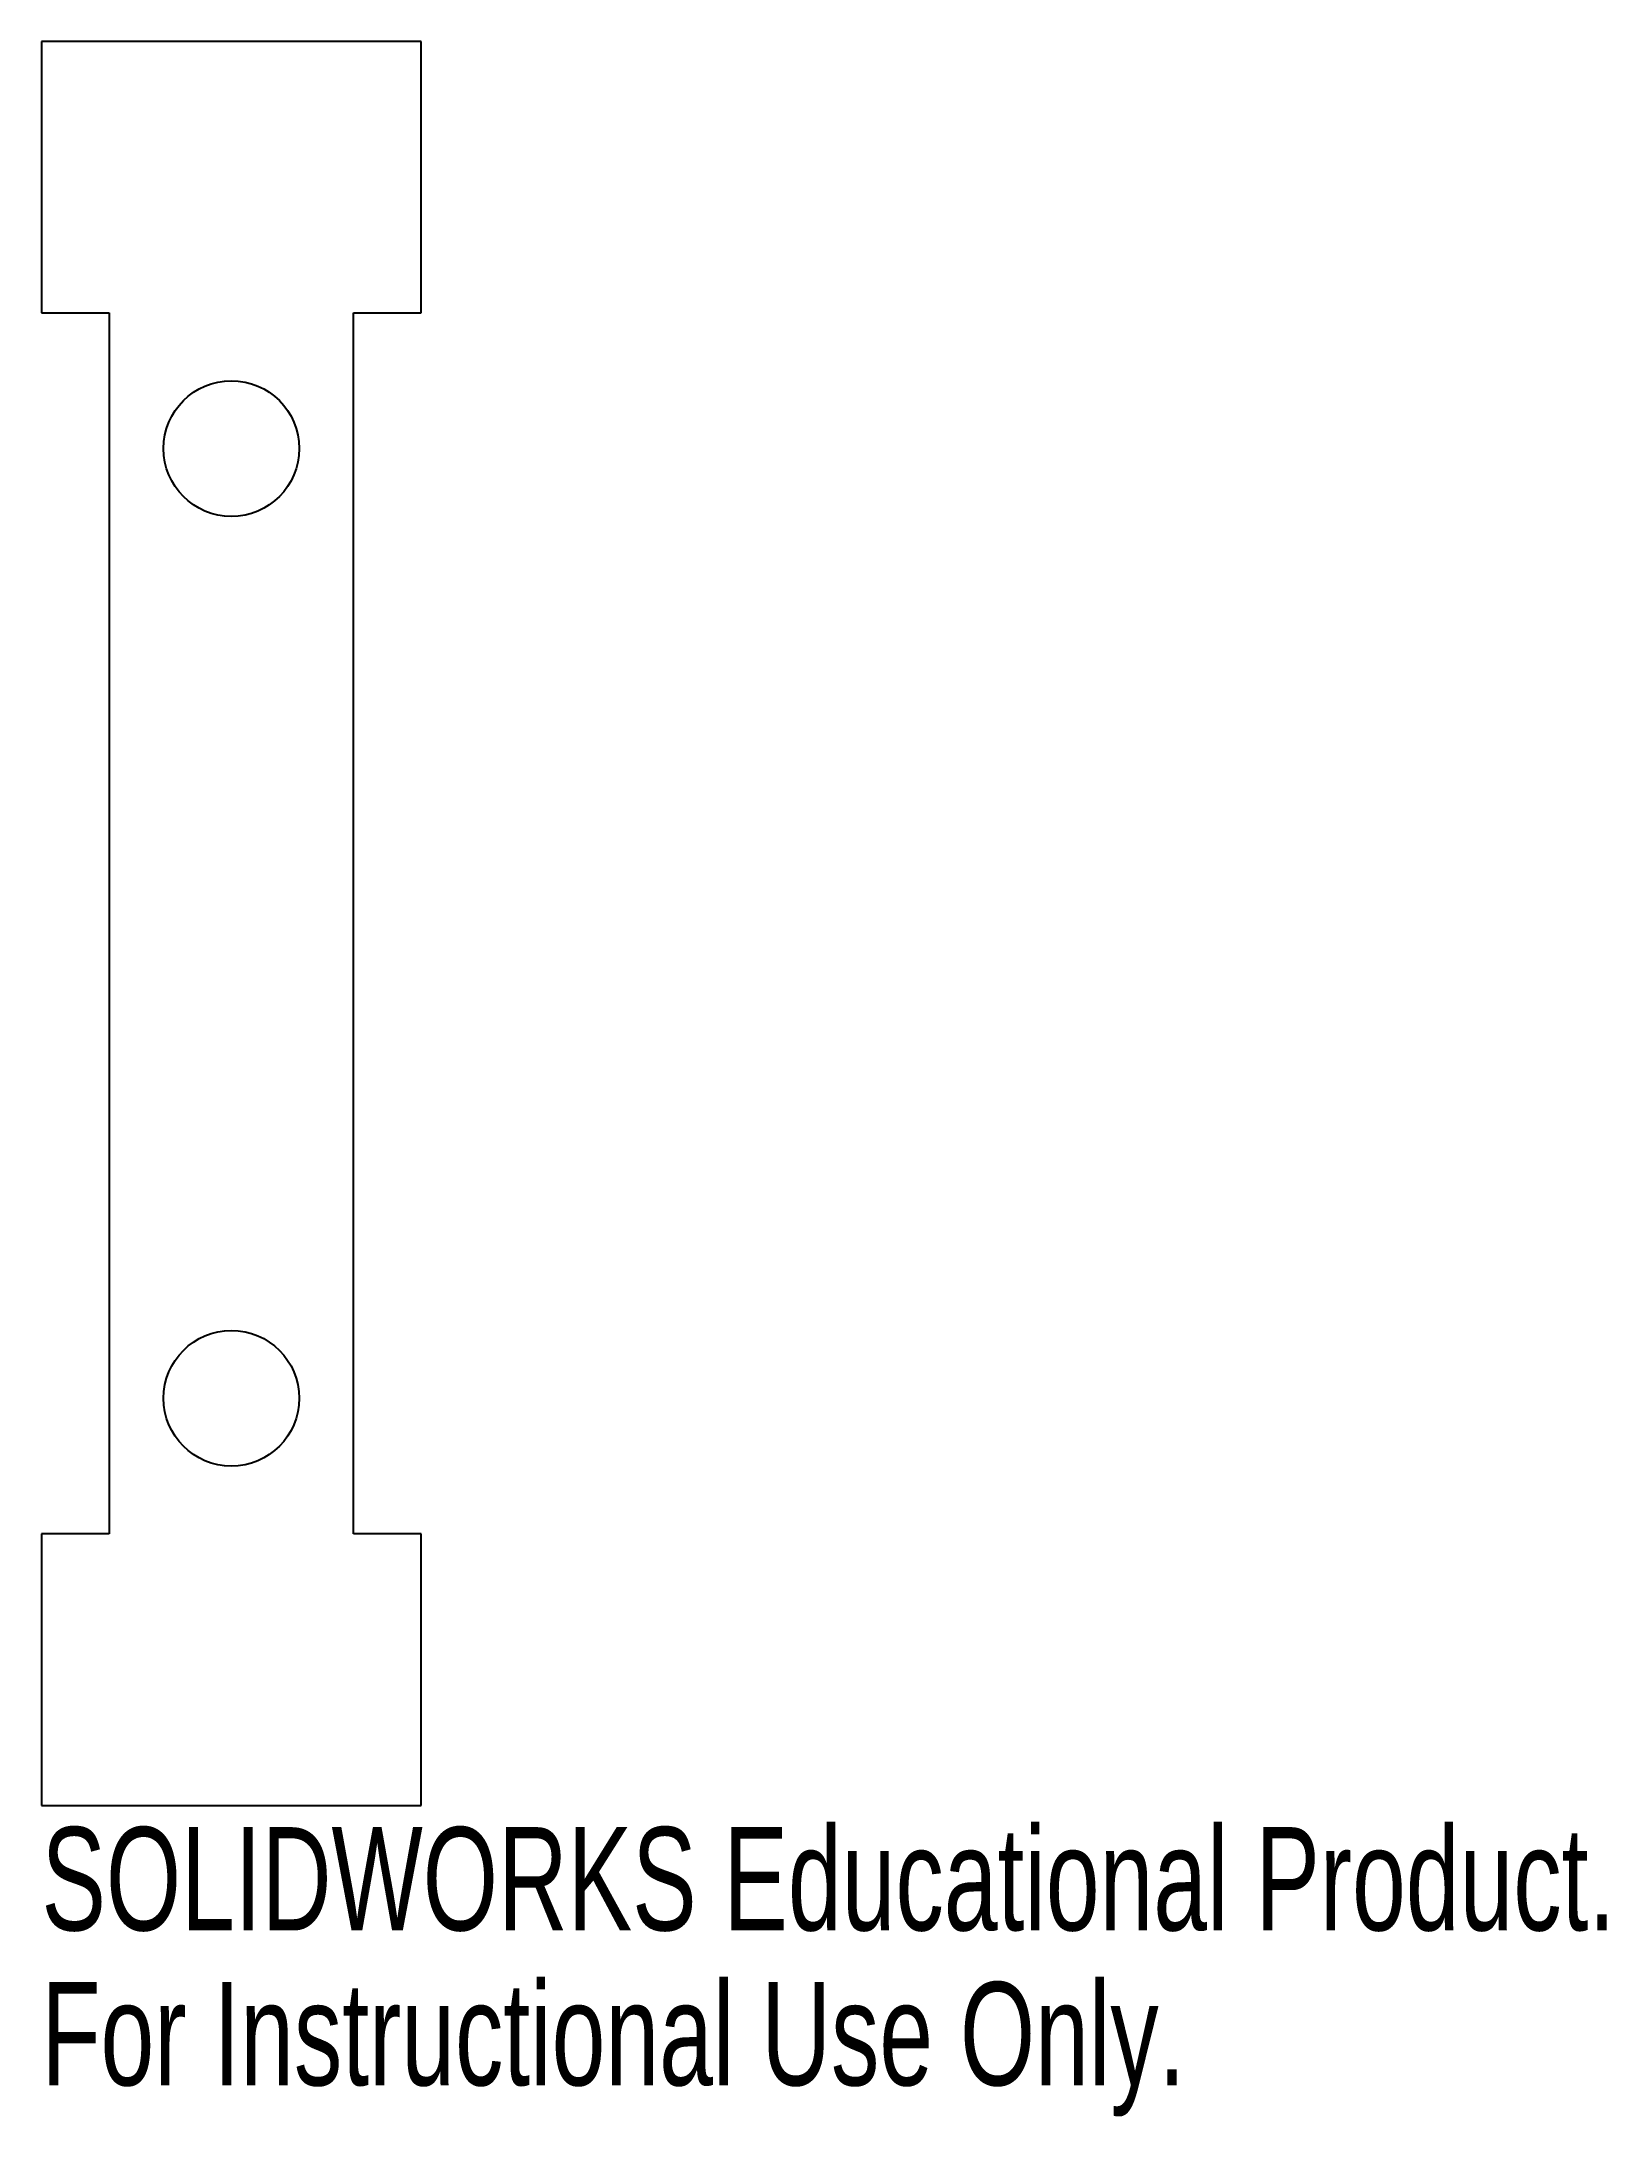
# Model space of a CAD drawing. Header units: inches. Extents: x -0.12 to 2.76, y -0.57 to 3.25.
import ezdxf

# ---------------------------------------------------------------- set-up
doc = ezdxf.new("R2010")
doc.units = ezdxf.units.IN
doc.header["$MEASUREMENT"] = 0
doc.styles.add('SLDTEXTSTYLE0', font='TXT', dxfattribs={"width": 0.7})

msp = doc.modelspace()

# ---------------------------------------------------------------- linework, layer by layer
at = {"color": 7, "linetype": 'Continuous', "lineweight": 25}
for p, q in [((-0.125, 3.25), (-0.125, 2.75)), ((0.575, 3.25), (-0.125, 3.25)), ((0.575, 2.75), (0.575, 3.25)), ((-0.125, 2.75), (0, 2.75)), ((0, 2.75), (0, 0.5)), ((0.45, 2.75), (0.575, 2.75)), ((0.45, 0.5), (0.45, 2.75)), ((-0.125, 0.5), (-0.125, 0)), ((0, 0.5), (-0.125, 0.5)), ((0.575, 0.5), (0.45, 0.5)), ((0.575, 0), (0.575, 0.5)), ((-0.125, 0), (0.575, 0))]:
    msp.add_line(p, q, dxfattribs=at)
for centre in [(0.225, 2.5), (0.225, 0.75)]:
    msp.add_circle(centre, 0.125, dxfattribs=at)

# ---------------------------------------------------------------- texts
at = {"color": 7, "linetype": 'Continuous', "char_height": 0.1903, "attachment_point": 1, "style": 'SLDTEXTSTYLE0'}
for s, insert in [('SOLIDWORKS Educational Product.', (-0.125, -0.0401)), ('For Instructional Use Only.', (-0.125, -0.3256))]:
    msp.add_mtext(s, dxfattribs=dict(at, insert=insert))

doc.saveas('drawing.dxf')
